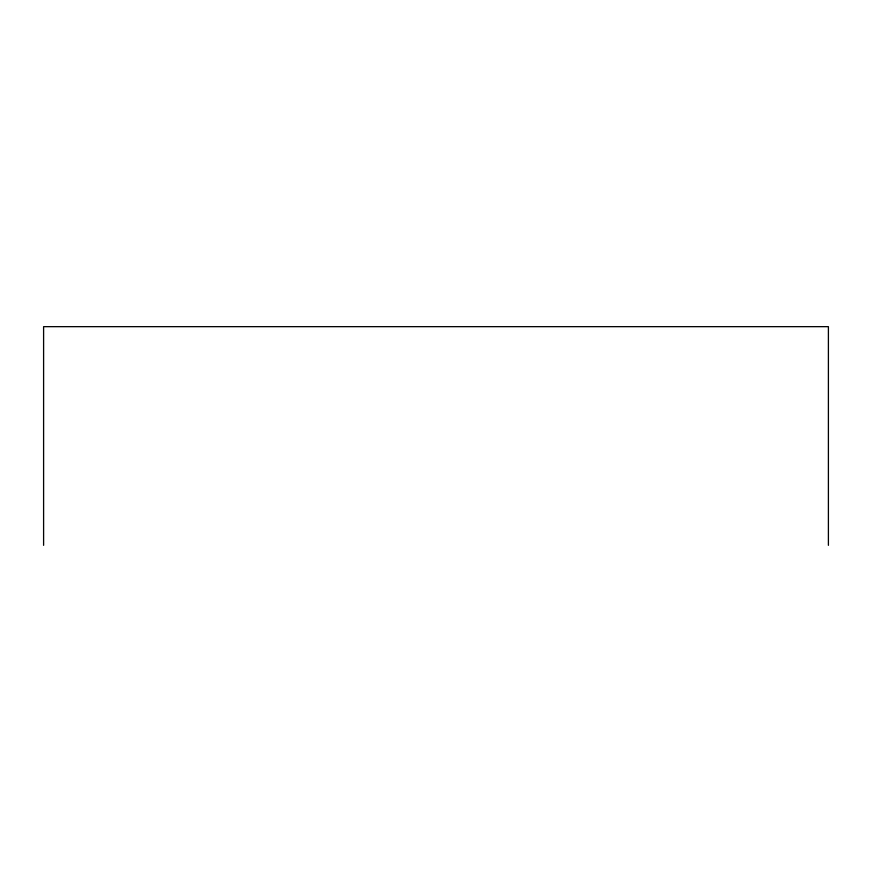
<?xml version="1.0" encoding="UTF-8"?>
<svg xmlns="http://www.w3.org/2000/svg" width="872" height="872" viewBox="0 0 872 872"><rect width="100%" height="100%" fill="white"/><g stroke="black" fill="none" stroke-linecap="round" stroke-linejoin="round"><path stroke-width="1.31" d="M828.4 545.338L828.4 326.662L43.6 326.662L43.6 545.338"/></g></svg>
